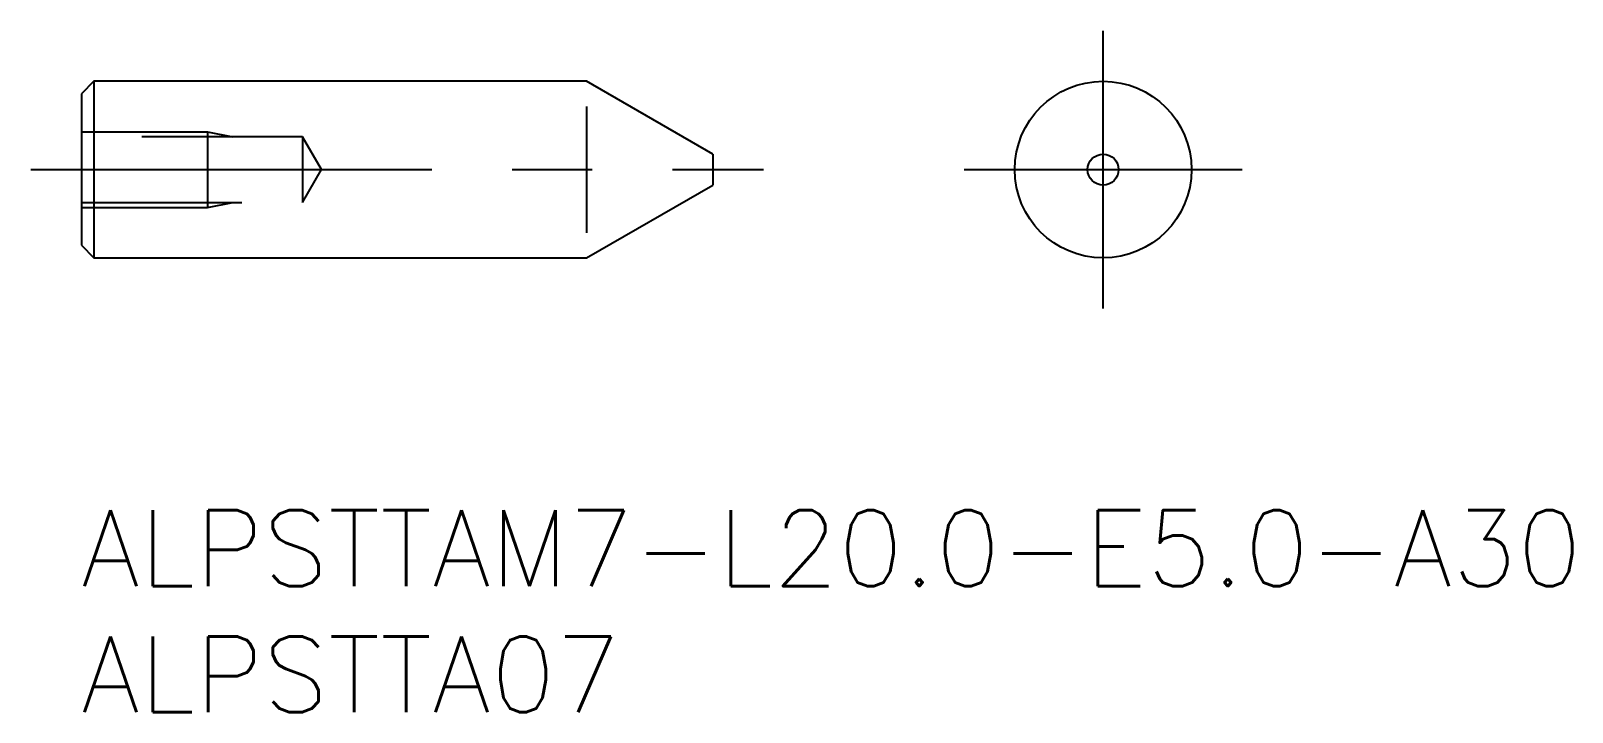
# Model space of a CAD drawing. Extents: x -2 to 59, y -8 to 19.
import ezdxf

# ---------------------------------------------------------------- set-up
doc = ezdxf.new("R2010")
doc.units = 0
doc.header["$LTSCALE"] = 0.5
doc.linetypes.add('CENTER', pattern=[50.8, 31.75, -6.35, 6.35, -6.35])
doc.linetypes.add('DASHED', pattern=[19.05, 12.7, -6.35])
for name, color, linetype in [('MSM_CENTER', 1, 'CENTER'), ('MSM_CONTINUOUS', 7, 'CONTINUOUS'), ('MSM_DASHED', 4, 'DASHED'), ('MSM_NARROW', 5, 'CONTINUOUS'), ('MSM_PART_NUMBER', 7, 'CONTINUOUS')]:
    doc.layers.add(name, color=color, linetype=linetype)
doc.styles.get("Standard").update_dxf_attribs({"font": 'txt.shx', "height": 3, "bigfont": 'bigfont.shx'})

# ---------------------------------------------------------------- blocks, each defined once
blk = doc.blocks.new('*U15')
at = {"layer": 'MSM_PART_NUMBER'}
blk.add_text('ALPSTTAM7-L20.0-E5.0-A30', height=3, dxfattribs=at).set_placement((0, -3))
blk = doc.blocks.new('*U16')
at = {"layer": 'MSM_PART_NUMBER'}
blk.add_text('ALPSTTA07', height=3, dxfattribs=at).set_placement((0, -8))

msp = doc.modelspace()

# ---------------------------------------------------------------- linework, layer by layer
at = {"layer": 'MSM_CENTER'}
for p, q in [((40.447, 8), (40.447, 19)), ((-2, 13.5), (27, 13.5)), ((34.947, 13.5), (45.947, 13.5))]:
    msp.add_line(p, q, dxfattribs=at)
at = {"layer": 'MSM_CONTINUOUS'}
for p, q in [((0.5, 17), (0, 16.5)), ((0, 16.5), (0, 10.5)), ((20, 17), (0.5, 17)), ((0.5, 17), (0.5, 10)), ((25, 14.113), (20, 17)), ((25, 14.113), (25, 12.887)), ((20, 10), (25, 12.887)), ((0, 10.5), (0.5, 10)), ((0.5, 10), (20, 10))]:
    msp.add_line(p, q, dxfattribs=at)
for radius in [3.5, 0.613]:
    msp.add_circle((40.447, 13.5), radius, dxfattribs=at)
at = {"layer": 'MSM_DASHED'}
for p, q in [((0, 15), (5, 15)), ((8.749, 14.8), (0, 14.8)), ((5, 15), (5, 12)), ((5, 15), (6, 14.8)), ((9.5, 13.5), (8.749, 14.8)), ((8.749, 14.8), (8.749, 12.2)), ((8.749, 12.2), (9.5, 13.5)), ((0, 12.2), (8.749, 12.2)), ((0, 12), (5, 12)), ((5, 12), (6, 12.2))]:
    msp.add_line(p, q, dxfattribs=at)
at = {"layer": 'MSM_NARROW'}
msp.add_line((20, 16), (20, 11), dxfattribs=at)

# ---------------------------------------------------------------- block references
at = {"layer": 'MSM_CONTINUOUS'}
for name in ['*U15', '*U16']:
    msp.add_blockref(name, (0, 0), dxfattribs=at)

doc.saveas('drawing.dxf')
